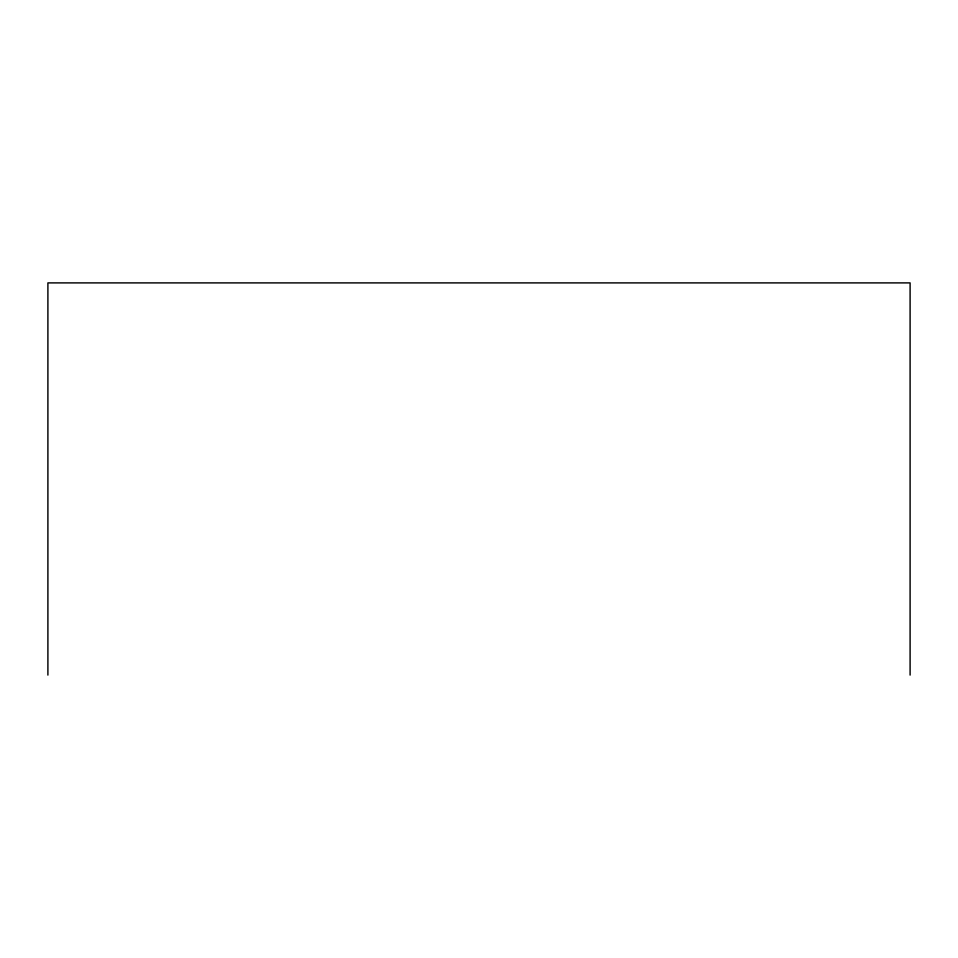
<?xml version="1.0" encoding="UTF-8"?>
<svg xmlns="http://www.w3.org/2000/svg" width="958" height="958" viewBox="0 0 958 958"><rect width="100%" height="100%" fill="white"/><g stroke="black" fill="none" stroke-linecap="round" stroke-linejoin="round"><path stroke-width="1.44" d="M910.1 675.103L910.1 282.897L47.9 282.897L47.9 675.103"/></g></svg>
